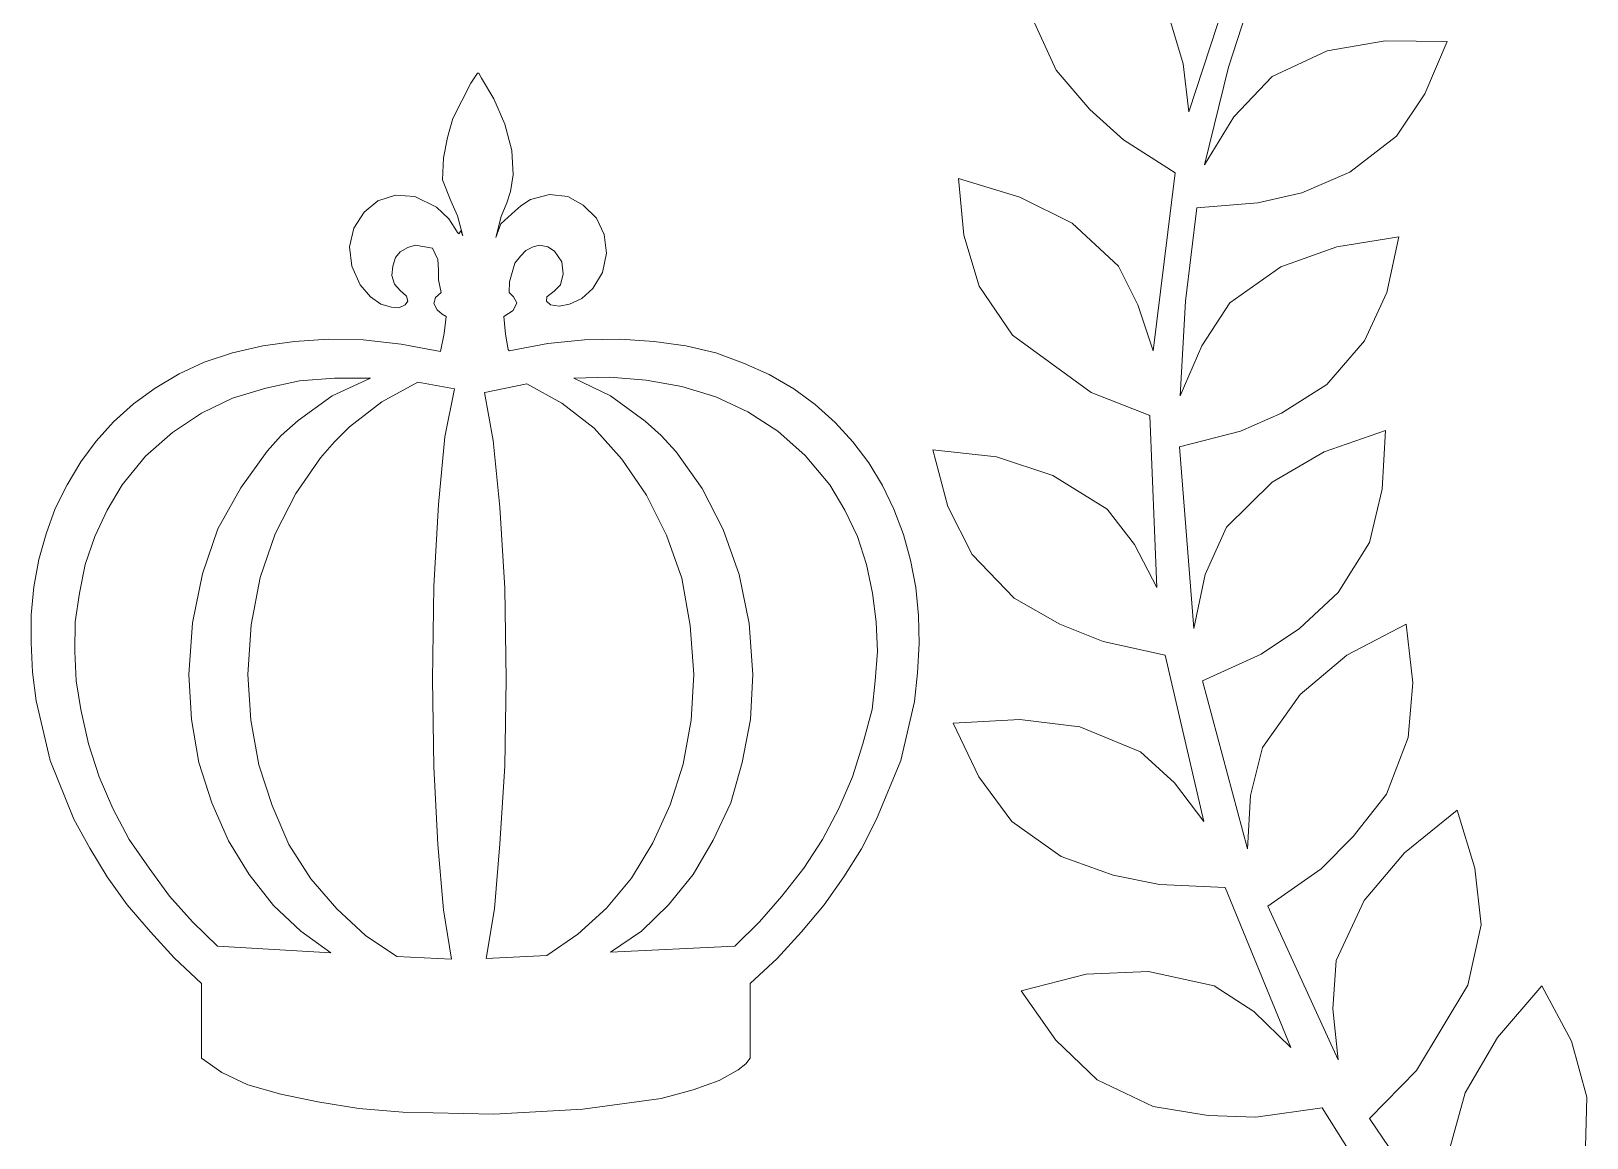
# Model space of a CAD drawing. Header units: inches. Extents: x -3.38 to 2.4, y -4.28 to 3.37.
# Drawn here: x -2.627 to -1.868, y -2.9 to -2.36 of the extents above; entities that cross this region are included whole.
import ezdxf

# ---------------------------------------------------------------- set-up
doc = ezdxf.new("R2010")
doc.units = ezdxf.units.IN
doc.header["$MEASUREMENT"] = 0
doc.layers.add('Katman 1', color=7, linetype='Continuous')

msp = doc.modelspace()

# ---------------------------------------------------------------- linework, layer by layer
at = {"layer": 'Katman 1', "color": 250, "lineweight": 9}
for points in [[(-2.06202, -2.39932), (-2.06202, -2.39932), (-2.03402, -2.31396), (-2.03402, -2.31396)], [(-2.02757, -2.33143), (-2.02757, -2.33143), (-2.04268, -2.37761), (-2.04268, -2.37761)], [(-2.12669, -2.37903), (-2.12669, -2.37903), (-2.13824, -2.35383), (-2.13824, -2.35383)], [(-2.07091, -2.35523), (-2.07091, -2.35523), (-2.06469, -2.37589), (-2.06469, -2.37589)], [(-1.99446, -2.36958), (-1.99446, -2.36958), (-1.96624, -2.36467), (-1.96624, -2.36467)], [(-1.96624, -2.36467), (-1.96624, -2.36467), (-1.93601, -2.36505), (-1.93601, -2.36505)], [(-1.93601, -2.36505), (-1.93601, -2.36505), (-1.9469, -2.39056), (-1.9469, -2.39056)], [(-2.02135, -2.38216), (-2.02135, -2.38216), (-1.99446, -2.36958), (-1.99446, -2.36958)], [(-2.41226, -2.38531), (-2.41226, -2.38531), (-2.40893, -2.38041), (-2.40893, -2.38041)], [(-2.40893, -2.38041), (-2.40893, -2.38041), (-2.40826, -2.38041), (-2.40826, -2.38041)], [(-2.40826, -2.38041), (-2.40826, -2.38041), (-2.40693, -2.38287), (-2.40693, -2.38287)], [(-2.40693, -2.38287), (-2.40693, -2.38287), (-2.40093, -2.39303), (-2.40093, -2.39303)], [(-2.11024, -2.39825), (-2.11024, -2.39825), (-2.12669, -2.37903), (-2.12669, -2.37903)], [(-2.06469, -2.37589), (-2.06469, -2.37589), (-2.06202, -2.39932), (-2.06202, -2.39932)], [(-2.04268, -2.37761), (-2.04268, -2.37761), (-2.05424, -2.4252), (-2.05424, -2.4252)], [(-2.04002, -2.40178), (-2.04002, -2.40178), (-2.02135, -2.38216), (-2.02135, -2.38216)], [(-2.42093, -2.4025), (-2.42093, -2.4025), (-2.41226, -2.38531), (-2.41226, -2.38531)], [(-1.9469, -2.39056), (-1.9469, -2.39056), (-1.96068, -2.41121), (-1.96068, -2.41121)], [(-2.40093, -2.39303), (-2.40093, -2.39303), (-2.39559, -2.4053), (-2.39559, -2.4053)], [(-2.42359, -2.41189), (-2.42359, -2.41189), (-2.42093, -2.4025), (-2.42093, -2.4025)], [(-2.39559, -2.4053), (-2.39559, -2.4053), (-2.39226, -2.41823), (-2.39226, -2.41823)], [(-2.0938, -2.41298), (-2.0938, -2.41298), (-2.11024, -2.39825), (-2.11024, -2.39825)], [(-2.05424, -2.4252), (-2.05424, -2.4252), (-2.04002, -2.40178), (-2.04002, -2.40178)], [(-2.42559, -2.42174), (-2.42559, -2.42174), (-2.42359, -2.41189), (-2.42359, -2.41189)], [(-2.06869, -2.42907), (-2.06869, -2.42907), (-2.0938, -2.41298), (-2.0938, -2.41298)], [(-1.96068, -2.41121), (-1.96068, -2.41121), (-1.98335, -2.42872), (-1.98335, -2.42872)], [(-2.39226, -2.41823), (-2.39226, -2.41823), (-2.39159, -2.43012), (-2.39159, -2.43012)], [(-2.42604, -2.43256), (-2.42604, -2.43256), (-2.42559, -2.42174), (-2.42559, -2.42174)], [(-2.42204, -2.44274), (-2.42204, -2.44274), (-2.42604, -2.43256), (-2.42604, -2.43256)], [(-2.39159, -2.43012), (-2.39159, -2.43012), (-2.39293, -2.43819), (-2.39293, -2.43819)], [(-2.1718, -2.4595), (-2.1718, -2.4595), (-2.17425, -2.43187), (-2.17425, -2.43187)], [(-2.17425, -2.43187), (-2.17425, -2.43187), (-2.14446, -2.44096), (-2.14446, -2.44096)], [(-2.07935, -2.51586), (-2.07935, -2.51586), (-2.06869, -2.42907), (-2.06869, -2.42907)], [(-1.98335, -2.42872), (-1.98335, -2.42872), (-2.0069, -2.4389), (-2.0069, -2.4389)], [(-2.46426, -2.44832), (-2.46426, -2.44832), (-2.45759, -2.44274), (-2.45759, -2.44274)], [(-2.45759, -2.44274), (-2.45759, -2.44274), (-2.44893, -2.4399), (-2.44893, -2.4399)], [(-2.44893, -2.4399), (-2.44893, -2.4399), (-2.43959, -2.44061), (-2.43959, -2.44061)], [(-2.43959, -2.44061), (-2.43959, -2.44061), (-2.42893, -2.44587), (-2.42893, -2.44587)], [(-2.4187, -2.45007), (-2.4187, -2.45007), (-2.42204, -2.44274), (-2.42204, -2.44274)], [(-2.3947, -2.44374), (-2.3947, -2.44374), (-2.39737, -2.45041), (-2.39737, -2.45041)], [(-2.39293, -2.43819), (-2.39293, -2.43819), (-2.3947, -2.44374), (-2.3947, -2.44374)], [(-2.38781, -2.44517), (-2.38781, -2.44517), (-2.38315, -2.44203), (-2.38315, -2.44203)], [(-2.38315, -2.44203), (-2.38315, -2.44203), (-2.37381, -2.43956), (-2.37381, -2.43956)], [(-2.37381, -2.43956), (-2.37381, -2.43956), (-2.36492, -2.44061), (-2.36492, -2.44061)], [(-2.36492, -2.44061), (-2.36492, -2.44061), (-2.35737, -2.44483), (-2.35737, -2.44483)], [(-2.14446, -2.44096), (-2.14446, -2.44096), (-2.11891, -2.45359), (-2.11891, -2.45359)], [(-2.02824, -2.44374), (-2.02824, -2.44374), (-2.05802, -2.44621), (-2.05802, -2.44621)], [(-2.0069, -2.4389), (-2.0069, -2.4389), (-2.02824, -2.44374), (-2.02824, -2.44374)], [(-2.46937, -2.45601), (-2.46937, -2.45601), (-2.46426, -2.44832), (-2.46426, -2.44832)], [(-2.42893, -2.44587), (-2.42893, -2.44587), (-2.42293, -2.45145), (-2.42293, -2.45145)], [(-2.41604, -2.45988), (-2.41604, -2.45988), (-2.4187, -2.45007), (-2.4187, -2.45007)], [(-2.39737, -2.45041), (-2.39737, -2.45041), (-2.40004, -2.46056), (-2.40004, -2.46056)], [(-2.39759, -2.45392), (-2.39759, -2.45392), (-2.39226, -2.44903), (-2.39226, -2.44903)], [(-2.39226, -2.44903), (-2.39226, -2.44903), (-2.38781, -2.44517), (-2.38781, -2.44517)], [(-2.35737, -2.44483), (-2.35737, -2.44483), (-2.35093, -2.45112), (-2.35093, -2.45112)], [(-2.35093, -2.45112), (-2.35093, -2.45112), (-2.34715, -2.45919), (-2.34715, -2.45919)], [(-2.05802, -2.44621), (-2.05802, -2.44621), (-2.06357, -2.49172), (-2.06357, -2.49172)], [(-2.47137, -2.46512), (-2.47137, -2.46512), (-2.46937, -2.45601), (-2.46937, -2.45601)], [(-2.42293, -2.45145), (-2.42293, -2.45145), (-2.42004, -2.45601), (-2.42004, -2.45601)], [(-2.42004, -2.45601), (-2.42004, -2.45601), (-2.4187, -2.4581), (-2.4187, -2.4581)], [(-2.4187, -2.4581), (-2.4187, -2.4581), (-2.41804, -2.45881), (-2.41804, -2.45881)], [(-2.41804, -2.45881), (-2.41804, -2.45881), (-2.41737, -2.45779), (-2.41737, -2.45779)], [(-2.41737, -2.45779), (-2.41737, -2.45779), (-2.41715, -2.45741), (-2.41715, -2.45741)], [(-2.41715, -2.45741), (-2.41715, -2.45741), (-2.41604, -2.45988), (-2.41604, -2.45988)], [(-2.40004, -2.46056), (-2.40004, -2.46056), (-2.39759, -2.45392), (-2.39759, -2.45392)], [(-2.11891, -2.45359), (-2.11891, -2.45359), (-2.09624, -2.47454), (-2.09624, -2.47454)], [(-2.47026, -2.47454), (-2.47026, -2.47454), (-2.47137, -2.46512), (-2.47137, -2.46512)], [(-2.44293, -2.46548), (-2.44293, -2.46548), (-2.4467, -2.46757), (-2.4467, -2.46757)], [(-2.43937, -2.46443), (-2.43937, -2.46443), (-2.44293, -2.46548), (-2.44293, -2.46548)], [(-2.43093, -2.46581), (-2.43093, -2.46581), (-2.43937, -2.46443), (-2.43937, -2.46443)], [(-2.42826, -2.47141), (-2.42826, -2.47141), (-2.43093, -2.46581), (-2.43093, -2.46581)], [(-2.38181, -2.46512), (-2.38181, -2.46512), (-2.38537, -2.46688), (-2.38537, -2.46688)], [(-2.3787, -2.46443), (-2.3787, -2.46443), (-2.38181, -2.46512), (-2.38181, -2.46512)], [(-2.3747, -2.46512), (-2.3747, -2.46512), (-2.3787, -2.46443), (-2.3787, -2.46443)], [(-2.37137, -2.46721), (-2.37137, -2.46721), (-2.3747, -2.46512), (-2.3747, -2.46512)], [(-2.34715, -2.45919), (-2.34715, -2.45919), (-2.34603, -2.46828), (-2.34603, -2.46828)], [(-2.16424, -2.48439), (-2.16424, -2.48439), (-2.1718, -2.4595), (-2.1718, -2.4595)], [(-2.01713, -2.47492), (-2.01713, -2.47492), (-1.98979, -2.46512), (-1.98979, -2.46512)], [(-1.98979, -2.46512), (-1.98979, -2.46512), (-1.95957, -2.46021), (-1.95957, -2.46021)], [(-1.95957, -2.46021), (-1.95957, -2.46021), (-1.96535, -2.48752), (-1.96535, -2.48752)], [(-2.44893, -2.47037), (-2.44893, -2.47037), (-2.45026, -2.47454), (-2.45026, -2.47454)], [(-2.4467, -2.46757), (-2.4467, -2.46757), (-2.44893, -2.47037), (-2.44893, -2.47037)], [(-2.42804, -2.47632), (-2.42804, -2.47632), (-2.42826, -2.47141), (-2.42826, -2.47141)], [(-2.3907, -2.47317), (-2.3907, -2.47317), (-2.39337, -2.48226), (-2.39337, -2.48226)], [(-2.38804, -2.46966), (-2.38804, -2.46966), (-2.3907, -2.47317), (-2.3907, -2.47317)], [(-2.38537, -2.46688), (-2.38537, -2.46688), (-2.38804, -2.46966), (-2.38804, -2.46966)], [(-2.36781, -2.47245), (-2.36781, -2.47245), (-2.37137, -2.46721), (-2.37137, -2.46721)], [(-2.36715, -2.47841), (-2.36715, -2.47841), (-2.36781, -2.47245), (-2.36781, -2.47245)], [(-2.34603, -2.46828), (-2.34603, -2.46828), (-2.34804, -2.47772), (-2.34804, -2.47772)], [(-2.46626, -2.48368), (-2.46626, -2.48368), (-2.47026, -2.47454), (-2.47026, -2.47454)], [(-2.45026, -2.47454), (-2.45026, -2.47454), (-2.4507, -2.4791), (-2.4507, -2.4791)], [(-2.4507, -2.4791), (-2.4507, -2.4791), (-2.44937, -2.48332), (-2.44937, -2.48332)], [(-2.42804, -2.48121), (-2.42804, -2.48121), (-2.42804, -2.47632), (-2.42804, -2.47632)], [(-2.4267, -2.48752), (-2.4267, -2.48752), (-2.42804, -2.48121), (-2.42804, -2.48121)], [(-2.36848, -2.48368), (-2.36848, -2.48368), (-2.36715, -2.47841), (-2.36715, -2.47841)], [(-2.34804, -2.47772), (-2.34804, -2.47772), (-2.3527, -2.48541), (-2.3527, -2.48541)], [(-2.09624, -2.47454), (-2.09624, -2.47454), (-2.08691, -2.49348), (-2.08691, -2.49348)], [(-2.04202, -2.49243), (-2.04202, -2.49243), (-2.01713, -2.47492), (-2.01713, -2.47492)], [(-2.46115, -2.48961), (-2.46115, -2.48961), (-2.46626, -2.48368), (-2.46626, -2.48368)], [(-2.44937, -2.48332), (-2.44937, -2.48332), (-2.4467, -2.48646), (-2.4467, -2.48646)], [(-2.4467, -2.48646), (-2.4467, -2.48646), (-2.44359, -2.48926), (-2.44359, -2.48926)], [(-2.44359, -2.48926), (-2.44359, -2.48926), (-2.44293, -2.4917), (-2.44293, -2.4917)], [(-2.42937, -2.48996), (-2.42937, -2.48996), (-2.4267, -2.48752), (-2.4267, -2.48752)], [(-2.39337, -2.48226), (-2.39337, -2.48226), (-2.39359, -2.48752), (-2.39359, -2.48752)], [(-2.39359, -2.48752), (-2.39359, -2.48752), (-2.39137, -2.48961), (-2.39137, -2.48961)], [(-2.37515, -2.48961), (-2.37515, -2.48961), (-2.37159, -2.48681), (-2.37159, -2.48681)], [(-2.37159, -2.48681), (-2.37159, -2.48681), (-2.36848, -2.48368), (-2.36848, -2.48368)], [(-2.3527, -2.48541), (-2.3527, -2.48541), (-2.35804, -2.4903), (-2.35804, -2.4903)], [(-2.14802, -2.50819), (-2.14802, -2.50819), (-2.16424, -2.48439), (-2.16424, -2.48439)], [(-1.96535, -2.48752), (-1.96535, -2.48752), (-1.97624, -2.51097), (-1.97624, -2.51097)], [(-2.45604, -2.49312), (-2.45604, -2.49312), (-2.46115, -2.48961), (-2.46115, -2.48961)], [(-2.45093, -2.49452), (-2.45093, -2.49452), (-2.45604, -2.49312), (-2.45604, -2.49312)], [(-2.44737, -2.49486), (-2.44737, -2.49486), (-2.45093, -2.49452), (-2.45093, -2.49452)], [(-2.44426, -2.49348), (-2.44426, -2.49348), (-2.44737, -2.49486), (-2.44737, -2.49486)], [(-2.44293, -2.4917), (-2.44293, -2.4917), (-2.44426, -2.49348), (-2.44426, -2.49348)], [(-2.43026, -2.49277), (-2.43026, -2.49277), (-2.42937, -2.48996), (-2.42937, -2.48996)], [(-2.4287, -2.49592), (-2.4287, -2.49592), (-2.43026, -2.49277), (-2.43026, -2.49277)], [(-2.42626, -2.49801), (-2.42626, -2.49801), (-2.4287, -2.49592), (-2.4287, -2.49592)], [(-2.39159, -2.49628), (-2.39159, -2.49628), (-2.39604, -2.49908), (-2.39604, -2.49908)], [(-2.38981, -2.49241), (-2.38981, -2.49241), (-2.39159, -2.49628), (-2.39159, -2.49628)], [(-2.39137, -2.48961), (-2.39137, -2.48961), (-2.38981, -2.49241), (-2.38981, -2.49241)], [(-2.37537, -2.4917), (-2.37537, -2.4917), (-2.37515, -2.48961), (-2.37515, -2.48961)], [(-2.37337, -2.49348), (-2.37337, -2.49348), (-2.37537, -2.4917), (-2.37537, -2.4917)], [(-2.36915, -2.49417), (-2.36915, -2.49417), (-2.37337, -2.49348), (-2.37337, -2.49348)], [(-2.36404, -2.4931), (-2.36404, -2.4931), (-2.36915, -2.49417), (-2.36915, -2.49417)], [(-2.35804, -2.4903), (-2.35804, -2.4903), (-2.36404, -2.4931), (-2.36404, -2.4931)], [(-2.08691, -2.49348), (-2.08691, -2.49348), (-2.07935, -2.51586), (-2.07935, -2.51586)], [(-2.06357, -2.49172), (-2.06357, -2.49172), (-2.06624, -2.53791), (-2.06624, -2.53791)], [(-2.05557, -2.51339), (-2.05557, -2.51339), (-2.04202, -2.49243), (-2.04202, -2.49243)], [(-2.42426, -2.49908), (-2.42426, -2.49908), (-2.42626, -2.49801), (-2.42626, -2.49801)], [(-2.42515, -2.50748), (-2.42515, -2.50748), (-2.42426, -2.49908), (-2.42426, -2.49908)], [(-2.39604, -2.49908), (-2.39604, -2.49908), (-2.39537, -2.50779), (-2.39537, -2.50779)], [(-2.5136, -2.51339), (-2.5136, -2.51339), (-2.49826, -2.51132), (-2.49826, -2.51132)], [(-2.49826, -2.51132), (-2.49826, -2.51132), (-2.48182, -2.51028), (-2.48182, -2.51028)], [(-2.48182, -2.51028), (-2.48182, -2.51028), (-2.46471, -2.51061), (-2.46471, -2.51061)], [(-2.46471, -2.51061), (-2.46471, -2.51061), (-2.44626, -2.51272), (-2.44626, -2.51272)], [(-2.42693, -2.51619), (-2.42693, -2.51619), (-2.42515, -2.50748), (-2.42515, -2.50748)], [(-2.39537, -2.50779), (-2.39537, -2.50779), (-2.39404, -2.51517), (-2.39404, -2.51517)], [(-2.3747, -2.51237), (-2.3747, -2.51237), (-2.3567, -2.51061), (-2.3567, -2.51061)], [(-2.3567, -2.51061), (-2.3567, -2.51061), (-2.33914, -2.51028), (-2.33914, -2.51028)], [(-2.33914, -2.51028), (-2.33914, -2.51028), (-2.3227, -2.51132), (-2.3227, -2.51132)], [(-2.3227, -2.51132), (-2.3227, -2.51132), (-2.30737, -2.51339), (-2.30737, -2.51339)], [(-2.10957, -2.53617), (-2.10957, -2.53617), (-2.14802, -2.50819), (-2.14802, -2.50819)], [(-1.97624, -2.51097), (-1.97624, -2.51097), (-1.99468, -2.53233), (-1.99468, -2.53233)], [(-2.54227, -2.52146), (-2.54227, -2.52146), (-2.52849, -2.5169), (-2.52849, -2.5169)], [(-2.52849, -2.5169), (-2.52849, -2.5169), (-2.5136, -2.51339), (-2.5136, -2.51339)], [(-2.44626, -2.51272), (-2.44626, -2.51272), (-2.42693, -2.51619), (-2.42693, -2.51619)], [(-2.39404, -2.51517), (-2.39404, -2.51517), (-2.39359, -2.51586), (-2.39359, -2.51586)], [(-2.39359, -2.51586), (-2.39359, -2.51586), (-2.3747, -2.51237), (-2.3747, -2.51237)], [(-2.30737, -2.51339), (-2.30737, -2.51339), (-2.2927, -2.5169), (-2.2927, -2.5169)], [(-2.2927, -2.5169), (-2.2927, -2.5169), (-2.27914, -2.52183), (-2.27914, -2.52183)], [(-2.06624, -2.53791), (-2.06624, -2.53791), (-2.05557, -2.51339), (-2.05557, -2.51339)], [(-2.56627, -2.53406), (-2.56627, -2.53406), (-2.55449, -2.52704), (-2.55449, -2.52704)], [(-2.55449, -2.52704), (-2.55449, -2.52704), (-2.54227, -2.52146), (-2.54227, -2.52146)], [(-2.27914, -2.52183), (-2.27914, -2.52183), (-2.2667, -2.52741), (-2.2667, -2.52741)], [(-2.57671, -2.54177), (-2.57671, -2.54177), (-2.56627, -2.53406), (-2.56627, -2.53406)], [(-2.51226, -2.53406), (-2.51226, -2.53406), (-2.52849, -2.53899), (-2.52849, -2.53899)], [(-2.49582, -2.53055), (-2.49582, -2.53055), (-2.51226, -2.53406), (-2.51226, -2.53406)], [(-2.47871, -2.52917), (-2.47871, -2.52917), (-2.49582, -2.53055), (-2.49582, -2.53055)], [(-2.47982, -2.53791), (-2.47982, -2.53791), (-2.46115, -2.52917), (-2.46115, -2.52917)], [(-2.46115, -2.52917), (-2.46115, -2.52917), (-2.47871, -2.52917), (-2.47871, -2.52917)], [(-2.43804, -2.53124), (-2.43804, -2.53124), (-2.4556, -2.5407), (-2.4556, -2.5407)], [(-2.42026, -2.53441), (-2.42026, -2.53441), (-2.43804, -2.53124), (-2.43804, -2.53124)], [(-2.42493, -2.55788), (-2.42493, -2.55788), (-2.42026, -2.53441), (-2.42026, -2.53441)], [(-2.38493, -2.53195), (-2.38493, -2.53195), (-2.40537, -2.53617), (-2.40537, -2.53617)], [(-2.36781, -2.54139), (-2.36781, -2.54139), (-2.38493, -2.53195), (-2.38493, -2.53195)], [(-2.36203, -2.52917), (-2.36203, -2.52917), (-2.34448, -2.52881), (-2.34448, -2.52881)], [(-2.34404, -2.53791), (-2.34404, -2.53791), (-2.36203, -2.52917), (-2.36203, -2.52917)], [(-2.34448, -2.52881), (-2.34448, -2.52881), (-2.3267, -2.53022), (-2.3267, -2.53022)], [(-2.3267, -2.53022), (-2.3267, -2.53022), (-2.30936, -2.53335), (-2.30936, -2.53335)], [(-2.30936, -2.53335), (-2.30936, -2.53335), (-2.2927, -2.53828), (-2.2927, -2.53828)], [(-2.2667, -2.52741), (-2.2667, -2.52741), (-2.25469, -2.53441), (-2.25469, -2.53441)], [(-2.25469, -2.53441), (-2.25469, -2.53441), (-2.24425, -2.54211), (-2.24425, -2.54211)], [(-1.99468, -2.53233), (-1.99468, -2.53233), (-2.01668, -2.54631), (-2.01668, -2.54631)], [(-2.58649, -2.5505), (-2.58649, -2.5505), (-2.57671, -2.54177), (-2.57671, -2.54177)], [(-2.52849, -2.53899), (-2.52849, -2.53899), (-2.5436, -2.54631), (-2.5436, -2.54631)], [(-2.49648, -2.54981), (-2.49648, -2.54981), (-2.47982, -2.53791), (-2.47982, -2.53791)], [(-2.4556, -2.5407), (-2.4556, -2.5407), (-2.47137, -2.55297), (-2.47137, -2.55297)], [(-2.40559, -2.53617), (-2.40559, -2.53617), (-2.40137, -2.55959), (-2.40137, -2.55959)], [(-2.40537, -2.53617), (-2.40537, -2.53617), (-2.40559, -2.53617), (-2.40559, -2.53617)], [(-2.35203, -2.55366), (-2.35203, -2.55366), (-2.36781, -2.54139), (-2.36781, -2.54139)], [(-2.32714, -2.55017), (-2.32714, -2.55017), (-2.34404, -2.53791), (-2.34404, -2.53791)], [(-2.2927, -2.53828), (-2.2927, -2.53828), (-2.27714, -2.54561), (-2.27714, -2.54561)], [(-2.24425, -2.54211), (-2.24425, -2.54211), (-2.23447, -2.55086), (-2.23447, -2.55086)], [(-2.08091, -2.54737), (-2.08091, -2.54737), (-2.10957, -2.53617), (-2.10957, -2.53617)], [(-2.5436, -2.54631), (-2.5436, -2.54631), (-2.55782, -2.55575), (-2.55782, -2.55575)], [(-2.50471, -2.55717), (-2.50471, -2.55717), (-2.49648, -2.54981), (-2.49648, -2.54981)], [(-2.27714, -2.54561), (-2.27714, -2.54561), (-2.26247, -2.55506), (-2.26247, -2.55506)], [(-2.07757, -2.63133), (-2.07757, -2.63133), (-2.08091, -2.54737), (-2.08091, -2.54737)], [(-2.01668, -2.54631), (-2.01668, -2.54631), (-2.03668, -2.55506), (-2.03668, -2.55506)], [(-2.59494, -2.55997), (-2.59494, -2.55997), (-2.58649, -2.5505), (-2.58649, -2.5505)], [(-2.55782, -2.55575), (-2.55782, -2.55575), (-2.57093, -2.56731), (-2.57093, -2.56731)], [(-2.5116, -2.56486), (-2.5116, -2.56486), (-2.50471, -2.55717), (-2.50471, -2.55717)], [(-2.47137, -2.55297), (-2.47137, -2.55297), (-2.47871, -2.5603), (-2.47871, -2.5603)], [(-2.33848, -2.56869), (-2.33848, -2.56869), (-2.35203, -2.55366), (-2.35203, -2.55366)], [(-2.31936, -2.55717), (-2.31936, -2.55717), (-2.32714, -2.55017), (-2.32714, -2.55017)], [(-2.31203, -2.56521), (-2.31203, -2.56521), (-2.31936, -2.55717), (-2.31936, -2.55717)], [(-2.26247, -2.55506), (-2.26247, -2.55506), (-2.24914, -2.56697), (-2.24914, -2.56697)], [(-2.23447, -2.55086), (-2.23447, -2.55086), (-2.2258, -2.5603), (-2.2258, -2.5603)], [(-2.03668, -2.55506), (-2.03668, -2.55506), (-2.06646, -2.56277), (-2.06646, -2.56277)], [(-1.99602, -2.56521), (-1.99602, -2.56521), (-1.96601, -2.5547), (-1.96601, -2.5547)], [(-1.96601, -2.5547), (-1.96601, -2.5547), (-1.96757, -2.58342), (-1.96757, -2.58342)], [(-2.60249, -2.57011), (-2.60249, -2.57011), (-2.59494, -2.55997), (-2.59494, -2.55997)], [(-2.52448, -2.5827), (-2.52448, -2.5827), (-2.5116, -2.56486), (-2.5116, -2.56486)], [(-2.47871, -2.5603), (-2.47871, -2.5603), (-2.48559, -2.56802), (-2.48559, -2.56802)], [(-2.42804, -2.59078), (-2.42804, -2.59078), (-2.42493, -2.55788), (-2.42493, -2.55788)], [(-2.40137, -2.55959), (-2.40137, -2.55959), (-2.39804, -2.59217), (-2.39804, -2.59217)], [(-2.2258, -2.5603), (-2.2258, -2.5603), (-2.21802, -2.57046), (-2.21802, -2.57046)], [(-2.17958, -2.5918), (-2.17958, -2.5918), (-2.18691, -2.56417), (-2.18691, -2.56417)], [(-2.18691, -2.56417), (-2.18691, -2.56417), (-2.1558, -2.56766), (-2.1558, -2.56766)], [(-2.06646, -2.56277), (-2.06646, -2.56277), (-2.05957, -2.65131), (-2.05957, -2.65131)], [(-2.60916, -2.5813), (-2.60916, -2.5813), (-2.60249, -2.57011), (-2.60249, -2.57011)], [(-2.57093, -2.56731), (-2.57093, -2.56731), (-2.58227, -2.5813), (-2.58227, -2.5813)], [(-2.48559, -2.56802), (-2.48559, -2.56802), (-2.4976, -2.5855), (-2.4976, -2.5855)], [(-2.32648, -2.58622), (-2.32648, -2.58622), (-2.33848, -2.56869), (-2.33848, -2.56869)], [(-2.29937, -2.58306), (-2.29937, -2.58306), (-2.31203, -2.56521), (-2.31203, -2.56521)], [(-2.24914, -2.56697), (-2.24914, -2.56697), (-2.23714, -2.5813), (-2.23714, -2.5813)], [(-2.21802, -2.57046), (-2.21802, -2.57046), (-2.21136, -2.58164), (-2.21136, -2.58164)], [(-2.1558, -2.56766), (-2.1558, -2.56766), (-2.12824, -2.57675), (-2.12824, -2.57675)], [(-2.02135, -2.57991), (-2.02135, -2.57991), (-1.99602, -2.56521), (-1.99602, -2.56521)], [(-2.12824, -2.57675), (-2.12824, -2.57675), (-2.1018, -2.59319), (-2.1018, -2.59319)], [(-2.04357, -2.60195), (-2.04357, -2.60195), (-2.02135, -2.57991), (-2.02135, -2.57991)], [(-2.61494, -2.59286), (-2.61494, -2.59286), (-2.60916, -2.5813), (-2.60916, -2.5813)], [(-2.58227, -2.5813), (-2.58227, -2.5813), (-2.5896, -2.59357), (-2.5896, -2.59357)], [(-2.5356, -2.60266), (-2.5356, -2.60266), (-2.52448, -2.5827), (-2.52448, -2.5827)], [(-2.4976, -2.5855), (-2.4976, -2.5855), (-2.5076, -2.60511), (-2.5076, -2.60511)], [(-2.3167, -2.6058), (-2.3167, -2.6058), (-2.32648, -2.58622), (-2.32648, -2.58622)], [(-2.28914, -2.60304), (-2.28914, -2.60304), (-2.29937, -2.58306), (-2.29937, -2.58306)], [(-2.23714, -2.5813), (-2.23714, -2.5813), (-2.22981, -2.59357), (-2.22981, -2.59357)], [(-2.21136, -2.58164), (-2.21136, -2.58164), (-2.2058, -2.59319), (-2.2058, -2.59319)], [(-1.96757, -2.58342), (-1.96757, -2.58342), (-1.97379, -2.60931), (-1.97379, -2.60931)], [(-2.61938, -2.60511), (-2.61938, -2.60511), (-2.61494, -2.59286), (-2.61494, -2.59286)], [(-2.5896, -2.59357), (-2.5896, -2.59357), (-2.5956, -2.6065), (-2.5956, -2.6065)], [(-2.43026, -2.63067), (-2.43026, -2.63067), (-2.42804, -2.59078), (-2.42804, -2.59078)], [(-2.39804, -2.59217), (-2.39804, -2.59217), (-2.39559, -2.6317), (-2.39559, -2.6317)], [(-2.22981, -2.59357), (-2.22981, -2.59357), (-2.22358, -2.6065), (-2.22358, -2.6065)], [(-2.2058, -2.59319), (-2.2058, -2.59319), (-2.20114, -2.60544), (-2.20114, -2.60544)], [(-2.16758, -2.61526), (-2.16758, -2.61526), (-2.17958, -2.5918), (-2.17958, -2.5918)], [(-2.1018, -2.59319), (-2.1018, -2.59319), (-2.08846, -2.61037), (-2.08846, -2.61037)], [(-2.54316, -2.62473), (-2.54316, -2.62473), (-2.5356, -2.60266), (-2.5356, -2.60266)], [(-2.28136, -2.62504), (-2.28136, -2.62504), (-2.28914, -2.60304), (-2.28914, -2.60304)], [(-2.05402, -2.62504), (-2.05402, -2.62504), (-2.04357, -2.60195), (-2.04357, -2.60195)], [(-2.62294, -2.61771), (-2.62294, -2.61771), (-2.61938, -2.60511), (-2.61938, -2.60511)], [(-2.5956, -2.6065), (-2.5956, -2.6065), (-2.60027, -2.62015), (-2.60027, -2.62015)], [(-2.5076, -2.60511), (-2.5076, -2.60511), (-2.51493, -2.62644), (-2.51493, -2.62644)], [(-2.30936, -2.62682), (-2.30936, -2.62682), (-2.3167, -2.6058), (-2.3167, -2.6058)], [(-2.22358, -2.6065), (-2.22358, -2.6065), (-2.21914, -2.62015), (-2.21914, -2.62015)], [(-2.20114, -2.60544), (-2.20114, -2.60544), (-2.1978, -2.61806), (-2.1978, -2.61806)], [(-2.08846, -2.61037), (-2.08846, -2.61037), (-2.07757, -2.63133), (-2.07757, -2.63133)], [(-1.97379, -2.60931), (-1.97379, -2.60931), (-1.98913, -2.6338), (-1.98913, -2.6338)], [(-2.62539, -2.63102), (-2.62539, -2.63102), (-2.62294, -2.61771), (-2.62294, -2.61771)], [(-2.1978, -2.61806), (-2.1978, -2.61806), (-2.19513, -2.63133), (-2.19513, -2.63133)], [(-2.14713, -2.6366), (-2.14713, -2.6366), (-2.16758, -2.61526), (-2.16758, -2.61526)], [(-2.60027, -2.62015), (-2.60027, -2.62015), (-2.60316, -2.63413), (-2.60316, -2.63413)], [(-2.54804, -2.64853), (-2.54804, -2.64853), (-2.54316, -2.62473), (-2.54316, -2.62473)], [(-2.27648, -2.64887), (-2.27648, -2.64887), (-2.28136, -2.62504), (-2.28136, -2.62504)], [(-2.21914, -2.62015), (-2.21914, -2.62015), (-2.21625, -2.63413), (-2.21625, -2.63413)], [(-2.05957, -2.65131), (-2.05957, -2.65131), (-2.05402, -2.62504), (-2.05402, -2.62504)], [(-2.62672, -2.64467), (-2.62672, -2.64467), (-2.62539, -2.63102), (-2.62539, -2.63102)], [(-2.51493, -2.62644), (-2.51493, -2.62644), (-2.51938, -2.64956), (-2.51938, -2.64956)], [(-2.43093, -2.67616), (-2.43093, -2.67616), (-2.43026, -2.63067), (-2.43026, -2.63067)], [(-2.39559, -2.6317), (-2.39559, -2.6317), (-2.39493, -2.67616), (-2.39493, -2.67616)], [(-2.30514, -2.64993), (-2.30514, -2.64993), (-2.30936, -2.62682), (-2.30936, -2.62682)], [(-2.19513, -2.63133), (-2.19513, -2.63133), (-2.1938, -2.645), (-2.1938, -2.645)], [(-2.60316, -2.63413), (-2.60316, -2.63413), (-2.60516, -2.64815), (-2.60516, -2.64815)], [(-2.21625, -2.63413), (-2.21625, -2.63413), (-2.21447, -2.64815), (-2.21447, -2.64815)], [(-2.12491, -2.6492), (-2.12491, -2.6492), (-2.14713, -2.6366), (-2.14713, -2.6366)], [(-1.98913, -2.6338), (-1.98913, -2.6338), (-2.00802, -2.65131), (-2.00802, -2.65131)], [(-2.62672, -2.65831), (-2.62672, -2.65831), (-2.62672, -2.64467), (-2.62672, -2.64467)], [(-2.60516, -2.64815), (-2.60516, -2.64815), (-2.60538, -2.66251), (-2.60538, -2.66251)], [(-2.54982, -2.67369), (-2.54982, -2.67369), (-2.54804, -2.64853), (-2.54804, -2.64853)], [(-2.21447, -2.64815), (-2.21447, -2.64815), (-2.2138, -2.66251), (-2.2138, -2.66251)], [(-2.1938, -2.645), (-2.1938, -2.645), (-2.19358, -2.65865), (-2.19358, -2.65865)], [(-2.51938, -2.64956), (-2.51938, -2.64956), (-2.52093, -2.67369), (-2.52093, -2.67369)], [(-2.30336, -2.67369), (-2.30336, -2.67369), (-2.30514, -2.64993), (-2.30514, -2.64993)], [(-2.2747, -2.67369), (-2.2747, -2.67369), (-2.27648, -2.64887), (-2.27648, -2.64887)], [(-2.1038, -2.65762), (-2.1038, -2.65762), (-2.12491, -2.6492), (-2.12491, -2.6492)], [(-2.00802, -2.65131), (-2.00802, -2.65131), (-2.02668, -2.66391), (-2.02668, -2.66391)], [(-1.9849, -2.66427), (-1.9849, -2.66427), (-1.95601, -2.6492), (-1.95601, -2.6492)], [(-1.95601, -2.6492), (-1.95601, -2.6492), (-1.95268, -2.67791), (-1.95268, -2.67791)], [(-2.62605, -2.67264), (-2.62605, -2.67264), (-2.62672, -2.65831), (-2.62672, -2.65831)], [(-2.60538, -2.66251), (-2.60538, -2.66251), (-2.60472, -2.67687), (-2.60472, -2.67687)], [(-2.2138, -2.66251), (-2.2138, -2.66251), (-2.21491, -2.67687), (-2.21491, -2.67687)], [(-2.19358, -2.65865), (-2.19358, -2.65865), (-2.19425, -2.673), (-2.19425, -2.673)], [(-2.07357, -2.66427), (-2.07357, -2.66427), (-2.1038, -2.65762), (-2.1038, -2.65762)], [(-2.05469, -2.74545), (-2.05469, -2.74545), (-2.07357, -2.66427), (-2.07357, -2.66427)], [(-2.02668, -2.66391), (-2.02668, -2.66391), (-2.05535, -2.67687), (-2.05535, -2.67687)], [(-2.00757, -2.68351), (-2.00757, -2.68351), (-1.9849, -2.66427), (-1.9849, -2.66427)], [(-2.62427, -2.68665), (-2.62427, -2.68665), (-2.62605, -2.67264), (-2.62605, -2.67264)], [(-2.60472, -2.67687), (-2.60472, -2.67687), (-2.60249, -2.69087), (-2.60249, -2.69087)], [(-2.54849, -2.69576), (-2.54849, -2.69576), (-2.54982, -2.67369), (-2.54982, -2.67369)], [(-2.52093, -2.67369), (-2.52093, -2.67369), (-2.5196, -2.69609), (-2.5196, -2.69609)], [(-2.43026, -2.71885), (-2.43026, -2.71885), (-2.43093, -2.67616), (-2.43093, -2.67616)], [(-2.39493, -2.67616), (-2.39493, -2.67616), (-2.39559, -2.71849), (-2.39559, -2.71849)], [(-2.3047, -2.69609), (-2.3047, -2.69609), (-2.30336, -2.67369), (-2.30336, -2.67369)], [(-2.27581, -2.69576), (-2.27581, -2.69576), (-2.2747, -2.67369), (-2.2747, -2.67369)], [(-2.21491, -2.67687), (-2.21491, -2.67687), (-2.21647, -2.69087), (-2.21647, -2.69087)], [(-2.19425, -2.673), (-2.19425, -2.673), (-2.1958, -2.687), (-2.1958, -2.687)], [(-2.05535, -2.67687), (-2.05535, -2.67687), (-2.03335, -2.75876), (-2.03335, -2.75876)], [(-1.95268, -2.67791), (-1.95268, -2.67791), (-1.9549, -2.70451), (-1.9549, -2.70451)], [(-2.02602, -2.7094), (-2.02602, -2.7094), (-2.00757, -2.68351), (-2.00757, -2.68351)], [(-2.61738, -2.71571), (-2.61738, -2.71571), (-2.62427, -2.68665), (-2.62427, -2.68665)], [(-2.60249, -2.69087), (-2.60249, -2.69087), (-2.59872, -2.70765), (-2.59872, -2.70765)], [(-2.21647, -2.69087), (-2.21647, -2.69087), (-2.22092, -2.70765), (-2.22092, -2.70765)], [(-2.1958, -2.687), (-2.1958, -2.687), (-2.20247, -2.71571), (-2.20247, -2.71571)], [(-2.54493, -2.71676), (-2.54493, -2.71676), (-2.54849, -2.69576), (-2.54849, -2.69576)], [(-2.5196, -2.69609), (-2.5196, -2.69609), (-2.5156, -2.7178), (-2.5156, -2.7178)], [(-2.3087, -2.71745), (-2.3087, -2.71745), (-2.3047, -2.69609), (-2.3047, -2.69609)], [(-2.27981, -2.71676), (-2.27981, -2.71676), (-2.27581, -2.69576), (-2.27581, -2.69576)], [(-2.17691, -2.69749), (-2.17691, -2.69749), (-2.14446, -2.69576), (-2.14446, -2.69576)], [(-2.16447, -2.72376), (-2.16447, -2.72376), (-2.17691, -2.69749), (-2.17691, -2.69749)], [(-2.14446, -2.69576), (-2.14446, -2.69576), (-2.11513, -2.69924), (-2.11513, -2.69924)], [(-2.11513, -2.69924), (-2.11513, -2.69924), (-2.08557, -2.71152), (-2.08557, -2.71152)], [(-2.59872, -2.70765), (-2.59872, -2.70765), (-2.5936, -2.72376), (-2.5936, -2.72376)], [(-2.22092, -2.70765), (-2.22092, -2.70765), (-2.22603, -2.72376), (-2.22603, -2.72376)], [(-1.9549, -2.70451), (-1.9549, -2.70451), (-1.96557, -2.73216), (-1.96557, -2.73216)], [(-2.60583, -2.74438), (-2.60583, -2.74438), (-2.61738, -2.71571), (-2.61738, -2.71571)], [(-2.53849, -2.73633), (-2.53849, -2.73633), (-2.54493, -2.71676), (-2.54493, -2.71676)], [(-2.28536, -2.73633), (-2.28536, -2.73633), (-2.27981, -2.71676), (-2.27981, -2.71676)], [(-2.20247, -2.71571), (-2.20247, -2.71571), (-2.21425, -2.74438), (-2.21425, -2.74438)], [(-2.08557, -2.71152), (-2.08557, -2.71152), (-2.06891, -2.72654), (-2.06891, -2.72654)], [(-2.0318, -2.73285), (-2.0318, -2.73285), (-2.02602, -2.7094), (-2.02602, -2.7094)], [(-2.5936, -2.72376), (-2.5936, -2.72376), (-2.58693, -2.73913), (-2.58693, -2.73913)], [(-2.5156, -2.7178), (-2.5156, -2.7178), (-2.50915, -2.73774), (-2.50915, -2.73774)], [(-2.42826, -2.75665), (-2.42826, -2.75665), (-2.43026, -2.71885), (-2.43026, -2.71885)], [(-2.39559, -2.71849), (-2.39559, -2.71849), (-2.39804, -2.75631), (-2.39804, -2.75631)], [(-2.31492, -2.7374), (-2.31492, -2.7374), (-2.3087, -2.71745), (-2.3087, -2.71745)], [(-2.22603, -2.72376), (-2.22603, -2.72376), (-2.23269, -2.73913), (-2.23269, -2.73913)], [(-2.14824, -2.74545), (-2.14824, -2.74545), (-2.16447, -2.72376), (-2.16447, -2.72376)], [(-2.06891, -2.72654), (-2.06891, -2.72654), (-2.05469, -2.74545), (-2.05469, -2.74545)], [(-2.58693, -2.73913), (-2.58693, -2.73913), (-2.57894, -2.7542), (-2.57894, -2.7542)], [(-2.53049, -2.75491), (-2.53049, -2.75491), (-2.53849, -2.73633), (-2.53849, -2.73633)], [(-2.50915, -2.73774), (-2.50915, -2.73774), (-2.50093, -2.75665), (-2.50093, -2.75665)], [(-2.32337, -2.75594), (-2.32337, -2.75594), (-2.31492, -2.7374), (-2.31492, -2.7374)], [(-2.29403, -2.75454), (-2.29403, -2.75454), (-2.28536, -2.73633), (-2.28536, -2.73633)], [(-2.23269, -2.73913), (-2.23269, -2.73913), (-2.2407, -2.75419), (-2.2407, -2.75419)], [(-2.03335, -2.75876), (-2.03335, -2.75876), (-2.0318, -2.73285), (-2.0318, -2.73285)], [(-1.96557, -2.73216), (-1.96557, -2.73216), (-1.98179, -2.75278), (-1.98179, -2.75278)], [(-2.59805, -2.7584), (-2.59805, -2.7584), (-2.60583, -2.74438), (-2.60583, -2.74438)], [(-2.21425, -2.74438), (-2.21425, -2.74438), (-2.22158, -2.75876), (-2.22158, -2.75876)], [(-2.12424, -2.7626), (-2.12424, -2.7626), (-2.14824, -2.74545), (-2.14824, -2.74545)], [(-1.95668, -2.76083), (-1.95668, -2.76083), (-1.93112, -2.73987), (-1.93112, -2.73987)], [(-1.93112, -2.73987), (-1.93112, -2.73987), (-1.92245, -2.7682), (-1.92245, -2.7682)], [(-2.57894, -2.7542), (-2.57894, -2.7542), (-2.56916, -2.7682), (-2.56916, -2.7682)], [(-2.52027, -2.77134), (-2.52027, -2.77134), (-2.53049, -2.75491), (-2.53049, -2.75491)], [(-2.30381, -2.77134), (-2.30381, -2.77134), (-2.29403, -2.75454), (-2.29403, -2.75454)], [(-2.2407, -2.75419), (-2.2407, -2.75419), (-2.24981, -2.7682), (-2.24981, -2.7682)], [(-1.98179, -2.75278), (-1.98179, -2.75278), (-1.99735, -2.76854), (-1.99735, -2.76854)], [(-2.5896, -2.77238), (-2.5896, -2.77238), (-2.59805, -2.7584), (-2.59805, -2.7584)], [(-2.50093, -2.75665), (-2.50093, -2.75665), (-2.49026, -2.77345), (-2.49026, -2.77345)], [(-2.42559, -2.7885), (-2.42559, -2.7885), (-2.42826, -2.75665), (-2.42826, -2.75665)], [(-2.39804, -2.75631), (-2.39804, -2.75631), (-2.4007, -2.78814), (-2.4007, -2.78814)], [(-2.33381, -2.77309), (-2.33381, -2.77309), (-2.32337, -2.75594), (-2.32337, -2.75594)], [(-2.22158, -2.75876), (-2.22158, -2.75876), (-2.23025, -2.77238), (-2.23025, -2.77238)], [(-1.97646, -2.78394), (-1.97646, -2.78394), (-1.95668, -2.76083), (-1.95668, -2.76083)], [(-2.56916, -2.7682), (-2.56916, -2.7682), (-2.55916, -2.78185), (-2.55916, -2.78185)], [(-2.24981, -2.7682), (-2.24981, -2.7682), (-2.26047, -2.78185), (-2.26047, -2.78185)], [(-2.09891, -2.77169), (-2.09891, -2.77169), (-2.12424, -2.7626), (-2.12424, -2.7626)], [(-1.99735, -2.76854), (-1.99735, -2.76854), (-2.02335, -2.78674), (-2.02335, -2.78674)], [(-1.92245, -2.7682), (-1.92245, -2.7682), (-1.91934, -2.79585), (-1.91934, -2.79585)], [(-2.57982, -2.78605), (-2.57982, -2.78605), (-2.5896, -2.77238), (-2.5896, -2.77238)], [(-2.50848, -2.78643), (-2.50848, -2.78643), (-2.52027, -2.77134), (-2.52027, -2.77134)], [(-2.49026, -2.77345), (-2.49026, -2.77345), (-2.4776, -2.78814), (-2.4776, -2.78814)], [(-2.34603, -2.78778), (-2.34603, -2.78778), (-2.33381, -2.77309), (-2.33381, -2.77309)], [(-2.31581, -2.78605), (-2.31581, -2.78605), (-2.30381, -2.77134), (-2.30381, -2.77134)], [(-2.23025, -2.77238), (-2.23025, -2.77238), (-2.23981, -2.78605), (-2.23981, -2.78605)], [(-2.07624, -2.77625), (-2.07624, -2.77625), (-2.09891, -2.77169), (-2.09891, -2.77169)], [(-2.04424, -2.77765), (-2.04424, -2.77765), (-2.07624, -2.77625), (-2.07624, -2.77625)], [(-2.01224, -2.85567), (-2.01224, -2.85567), (-2.04424, -2.77765), (-2.04424, -2.77765)], [(-2.55916, -2.78185), (-2.55916, -2.78185), (-2.54804, -2.79445), (-2.54804, -2.79445)], [(-2.26047, -2.78185), (-2.26047, -2.78185), (-2.27136, -2.79445), (-2.27136, -2.79445)], [(-1.99001, -2.81332), (-1.99001, -2.81332), (-1.97646, -2.78394), (-1.97646, -2.78394)], [(-2.56849, -2.79936), (-2.56849, -2.79936), (-2.57982, -2.78605), (-2.57982, -2.78605)], [(-2.49515, -2.79898), (-2.49515, -2.79898), (-2.50848, -2.78643), (-2.50848, -2.78643)], [(-2.4776, -2.78814), (-2.4776, -2.78814), (-2.46359, -2.80109), (-2.46359, -2.80109)], [(-2.42159, -2.81265), (-2.42159, -2.81265), (-2.42559, -2.7885), (-2.42559, -2.7885)], [(-2.4007, -2.78814), (-2.4007, -2.78814), (-2.4047, -2.8123), (-2.4047, -2.8123)], [(-2.36004, -2.80041), (-2.36004, -2.80041), (-2.34603, -2.78778), (-2.34603, -2.78778)], [(-2.32892, -2.79898), (-2.32892, -2.79898), (-2.31581, -2.78605), (-2.31581, -2.78605)], [(-2.23981, -2.78605), (-2.23981, -2.78605), (-2.25092, -2.79936), (-2.25092, -2.79936)], [(-2.02335, -2.78674), (-2.02335, -2.78674), (-1.98913, -2.86165), (-1.98913, -2.86165)], [(-2.55694, -2.81196), (-2.55694, -2.81196), (-2.56849, -2.79936), (-2.56849, -2.79936)], [(-2.54804, -2.79445), (-2.54804, -2.79445), (-2.53582, -2.80632), (-2.53582, -2.80632)], [(-2.48048, -2.8095), (-2.48048, -2.8095), (-2.49515, -2.79898), (-2.49515, -2.79898)], [(-2.37515, -2.8109), (-2.37515, -2.8109), (-2.36004, -2.80041), (-2.36004, -2.80041)], [(-2.34404, -2.80914), (-2.34404, -2.80914), (-2.32892, -2.79898), (-2.32892, -2.79898)], [(-2.27136, -2.79445), (-2.27136, -2.79445), (-2.28336, -2.80632), (-2.28336, -2.80632)], [(-2.25092, -2.79936), (-2.25092, -2.79936), (-2.2627, -2.8123), (-2.2627, -2.8123)], [(-1.91934, -2.79585), (-1.91934, -2.79585), (-1.92579, -2.82525), (-1.92579, -2.82525)], [(-2.53582, -2.80632), (-2.53582, -2.80632), (-2.48048, -2.8095), (-2.48048, -2.8095)], [(-2.46359, -2.80109), (-2.46359, -2.80109), (-2.44826, -2.81125), (-2.44826, -2.81125)], [(-2.28336, -2.80632), (-2.28336, -2.80632), (-2.34404, -2.80914), (-2.34404, -2.80914)], [(-2.5436, -2.82456), (-2.5436, -2.82456), (-2.55694, -2.81196), (-2.55694, -2.81196)], [(-2.44826, -2.81125), (-2.44826, -2.81125), (-2.42159, -2.81265), (-2.42159, -2.81265)], [(-2.4047, -2.8123), (-2.4047, -2.8123), (-2.37515, -2.8109), (-2.37515, -2.8109)], [(-2.2627, -2.8123), (-2.2627, -2.8123), (-2.27603, -2.82456), (-2.27603, -2.82456)], [(-1.99179, -2.83679), (-1.99179, -2.83679), (-1.99001, -2.81332), (-1.99001, -2.81332)], [(-2.1438, -2.82806), (-2.1438, -2.82806), (-2.11202, -2.81998), (-2.11202, -2.81998)], [(-2.11202, -2.81998), (-2.11202, -2.81998), (-2.08157, -2.81858), (-2.08157, -2.81858)], [(-2.08157, -2.81858), (-2.08157, -2.81858), (-2.04957, -2.82559), (-2.04957, -2.82559)], [(-2.5436, -2.86092), (-2.5436, -2.86092), (-2.5436, -2.82456), (-2.5436, -2.82456)], [(-2.27603, -2.82456), (-2.27603, -2.82456), (-2.27603, -2.86092), (-2.27603, -2.86092)], [(-2.12691, -2.85219), (-2.12691, -2.85219), (-2.1438, -2.82806), (-2.1438, -2.82806)], [(-2.04957, -2.82559), (-2.04957, -2.82559), (-2.03024, -2.83821), (-2.03024, -2.83821)], [(-1.92579, -2.82525), (-1.92579, -2.82525), (-1.9509, -2.8669), (-1.9509, -2.8669)], [(-1.91134, -2.85079), (-1.91134, -2.85079), (-1.88978, -2.82559), (-1.88978, -2.82559)], [(-1.88978, -2.82559), (-1.88978, -2.82559), (-1.87534, -2.85254), (-1.87534, -2.85254)], [(-2.03024, -2.83821), (-2.03024, -2.83821), (-2.01224, -2.85567), (-2.01224, -2.85567)], [(-1.98913, -2.86165), (-1.98913, -2.86165), (-1.99179, -2.83679), (-1.99179, -2.83679)], [(-2.10669, -2.87143), (-2.10669, -2.87143), (-2.12691, -2.85219), (-2.12691, -2.85219)], [(-1.92712, -2.87774), (-1.92712, -2.87774), (-1.91134, -2.85079), (-1.91134, -2.85079)], [(-1.87534, -2.85254), (-1.87534, -2.85254), (-1.86778, -2.87986), (-1.86778, -2.87986)], [(-2.5336, -2.86794), (-2.5336, -2.86794), (-2.5436, -2.86092), (-2.5436, -2.86092)], [(-2.27603, -2.86092), (-2.27603, -2.86092), (-2.27803, -2.86372), (-2.27803, -2.86372)], [(-2.52093, -2.87388), (-2.52093, -2.87388), (-2.5336, -2.86794), (-2.5336, -2.86794)], [(-2.28181, -2.86654), (-2.28181, -2.86654), (-2.29114, -2.87179), (-2.29114, -2.87179)], [(-2.27803, -2.86372), (-2.27803, -2.86372), (-2.28181, -2.86654), (-2.28181, -2.86654)], [(-1.9509, -2.8669), (-1.9509, -2.8669), (-1.97379, -2.89032), (-1.97379, -2.89032)], [(-2.50493, -2.87846), (-2.50493, -2.87846), (-2.52093, -2.87388), (-2.52093, -2.87388)], [(-2.30381, -2.87634), (-2.30381, -2.87634), (-2.31936, -2.88054), (-2.31936, -2.88054)], [(-2.29114, -2.87179), (-2.29114, -2.87179), (-2.30381, -2.87634), (-2.30381, -2.87634)], [(-2.07935, -2.88441), (-2.07935, -2.88441), (-2.10669, -2.87143), (-2.10669, -2.87143)], [(-2.48693, -2.88228), (-2.48693, -2.88228), (-2.50493, -2.87846), (-2.50493, -2.87846)], [(-2.46693, -2.88543), (-2.46693, -2.88543), (-2.48693, -2.88228), (-2.48693, -2.88228)], [(-2.31936, -2.88054), (-2.31936, -2.88054), (-2.35759, -2.88581), (-2.35759, -2.88581)], [(-1.93601, -2.90957), (-1.93601, -2.90957), (-1.92712, -2.87774), (-1.92712, -2.87774)], [(-1.86778, -2.87986), (-1.86778, -2.87986), (-1.86867, -2.9103), (-1.86867, -2.9103)], [(-2.44537, -2.88721), (-2.44537, -2.88721), (-2.46693, -2.88543), (-2.46693, -2.88543)], [(-2.40093, -2.88824), (-2.40093, -2.88824), (-2.44537, -2.88721), (-2.44537, -2.88721)], [(-2.35759, -2.88581), (-2.35759, -2.88581), (-2.40093, -2.88824), (-2.40093, -2.88824)], [(-2.05246, -2.88892), (-2.05246, -2.88892), (-2.07935, -2.88441), (-2.07935, -2.88441)], [(-2.02935, -2.88963), (-2.02935, -2.88963), (-2.05246, -2.88892), (-2.05246, -2.88892)], [(-1.9969, -2.8851), (-1.9969, -2.8851), (-2.02935, -2.88963), (-2.02935, -2.88963)], [(-1.95401, -2.95335), (-1.95401, -2.95335), (-1.9969, -2.8851), (-1.9969, -2.8851)], [(-1.97379, -2.89032), (-1.97379, -2.89032), (-1.92579, -2.96104), (-1.92579, -2.96104)]]:
    msp.add_open_spline(points, degree=3, dxfattribs=at)

doc.saveas('drawing.dxf')
